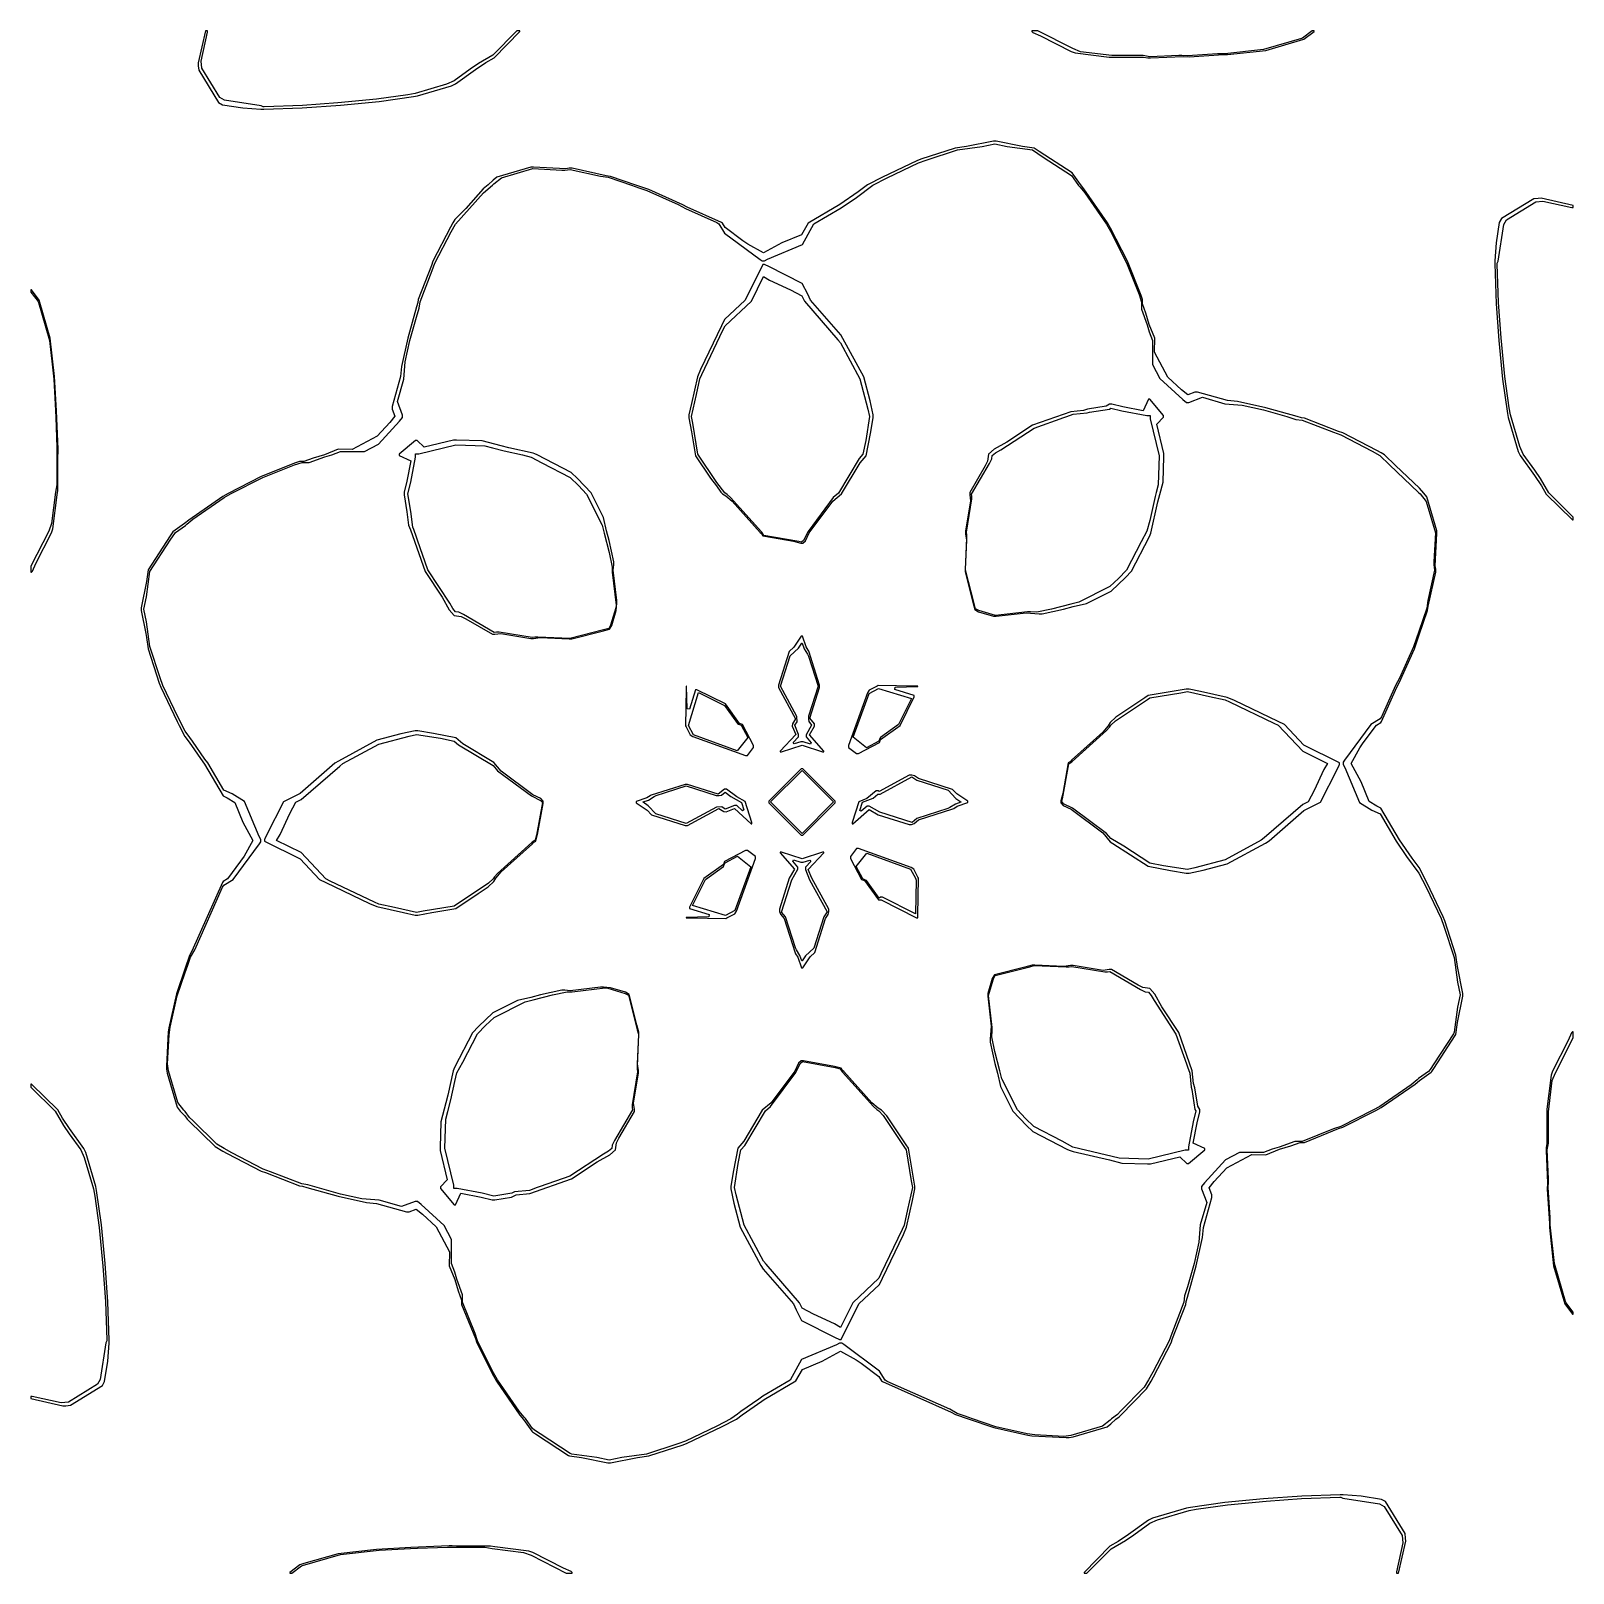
# Model space of a CAD drawing. Extents: x 65 to 85, y 65 to 85.
import ezdxf

# ---------------------------------------------------------------- set-up
doc = ezdxf.new("R2010")
doc.units = 0

msp = doc.modelspace()

# ---------------------------------------------------------------- linework, layer by layer
for points in [[(67.487, 84.041), (67.751, 84.001), (67.981, 83.983), (68.02, 83.982), (68.519, 83.999), (69.018, 84.036), (69.518, 84.084), (69.962, 84.146), (70.015, 84.156), (70.457, 84.286), (70.509, 84.31), (70.765, 84.497), (70.901, 84.589), (71.007, 84.65), (71.341, 84.989), (71.341, 84.999), (71.304, 84.999), (70.993, 84.684), (70.805, 84.575), (70.698, 84.503), (70.491, 84.351), (70.391, 84.306), (69.982, 84.185), (69.888, 84.168), (69.482, 84.112), (68.982, 84.064), (68.523, 84.03), (68.028, 84.013), (68.014, 84.014), (67.986, 84.027), (67.513, 84.1), (67.452, 84.134), (67.219, 84.513), (67.209, 84.608), (67.292, 84.982), (67.292, 84.999), (67.264, 84.999), (67.172, 84.584), (67.172, 84.547), (67.179, 84.487), (67.434, 84.071), (67.487, 84.041)], [(78.094, 84.934), (78.489, 84.733), (78.54, 84.713), (78.981, 84.658), (79.427, 84.657), (79.482, 84.649), (79.52, 84.649), (79.944, 84.666), (80.02, 84.664), (80.464, 84.692), (80.519, 84.693), (81.016, 84.746), (81.509, 84.89), (81.64, 84.99), (81.64, 84.999), (81.613, 84.999), (81.491, 84.906), (81.477, 84.899), (80.984, 84.756), (80.481, 84.702), (80.386, 84.7), (79.997, 84.676), (79.924, 84.679), (79.885, 84.679), (79.51, 84.664), (79.423, 84.678), (79.019, 84.679), (78.61, 84.729), (78.511, 84.768), (78.056, 84.999), (77.981, 84.999), (77.981, 84.989), (77.992, 84.979), (78.094, 84.934)], [(66.501, 77.132), (66.521, 76.985), (66.666, 76.542), (66.687, 76.488), (66.897, 76.044), (66.925, 75.99), (66.998, 75.851), (67.052, 75.777), (67.229, 75.521), (67.251, 75.492), (67.495, 75.078), (67.546, 75.055), (67.644, 74.994), (67.751, 74.737), (67.879, 74.5), (67.766, 74.297), (67.721, 74.232), (67.552, 74.004), (67.495, 73.969), (67.487, 73.955), (67.287, 73.511), (67.089, 73.065), (67.058, 73.011), (67, 72.844), (66.888, 72.514), (66.79, 72.071), (66.783, 72.018), (66.76, 71.574), (66.76, 71.536), (66.767, 71.484), (66.898, 71.044), (66.937, 70.993), (66.996, 70.93), (67.026, 70.887), (67.049, 70.867), (67.389, 70.531), (67.49, 70.474), (67.545, 70.441), (67.988, 70.213), (68.042, 70.195), (68.485, 70.024), (68.523, 70.019), (68.581, 70), (68.985, 69.887), (69.353, 69.807), (69.484, 69.796), (69.873, 69.685), (69.906, 69.685), (69.997, 69.719), (70.078, 69.657), (70.257, 69.493), (70.428, 69.166), (70.427, 68.984), (70.5, 68.807), (70.542, 68.66), (70.585, 68.539), (70.585, 68.484), (70.766, 68.042), (70.782, 67.988), (70.998, 67.558), (71.037, 67.491), (71.343, 67.048), (71.389, 66.993), (71.496, 66.842), (71.507, 66.832), (71.546, 66.808), (71.971, 66.528), (71.986, 66.522), (72.142, 66.501), (72.482, 66.433), (72.518, 66.433), (72.868, 66.501), (73.015, 66.521), (73.458, 66.666), (73.512, 66.687), (73.956, 66.897), (74.149, 66.998), (74.223, 67.052), (74.479, 67.229), (74.508, 67.251), (74.922, 67.495), (75.005, 67.643), (75.263, 67.751), (75.5, 67.879), (75.702, 67.766), (75.766, 67.723), (75.996, 67.552), (76.031, 67.495), (76.045, 67.487), (76.489, 67.287), (76.934, 67.089), (76.989, 67.058), (77.156, 67), (77.486, 66.888), (77.929, 66.79), (77.982, 66.783), (78.425, 66.76), (78.464, 66.76), (78.516, 66.767), (78.955, 66.898), (79.006, 66.937), (79.069, 66.996), (79.113, 67.026), (79.133, 67.049), (79.469, 67.389), (79.526, 67.491), (79.559, 67.545), (79.786, 67.988), (79.805, 68.042), (79.975, 68.485), (79.981, 68.523), (80, 68.581), (80.112, 68.985), (80.193, 69.353), (80.204, 69.484), (80.315, 69.873), (80.315, 69.906), (80.281, 69.997), (80.343, 70.078), (80.507, 70.257), (80.834, 70.428), (81.016, 70.427), (81.193, 70.5), (81.34, 70.542), (81.461, 70.585), (81.516, 70.585), (81.958, 70.766), (82.012, 70.782), (82.442, 70.998), (82.509, 71.037), (82.952, 71.343), (83.007, 71.389), (83.158, 71.496), (83.168, 71.507), (83.192, 71.546), (83.471, 71.971), (83.478, 71.986), (83.499, 72.142), (83.567, 72.482), (83.567, 72.518), (83.499, 72.868), (83.479, 73.015), (83.333, 73.458), (83.313, 73.512), (83.102, 73.956), (83.002, 74.149), (82.912, 74.272), (82.748, 74.509), (82.505, 74.921), (82.453, 74.945), (82.356, 75.006), (82.249, 75.263), (82.121, 75.5), (82.234, 75.702), (82.277, 75.766), (82.448, 75.996), (82.505, 76.031), (82.513, 76.045), (82.713, 76.49), (82.744, 76.544), (82.941, 76.988), (83, 77.156), (83.111, 77.485), (83.119, 77.539), (83.217, 77.982), (83.217, 78.019), (83.211, 78.063), (83.232, 78.48), (83.232, 78.517), (83.102, 78.955), (83.063, 79.006), (83.005, 79.068), (82.695, 79.361), (82.551, 79.503), (82.509, 79.526), (82.455, 79.559), (82.012, 79.786), (81.958, 79.805), (81.515, 79.975), (81.477, 79.981), (81.419, 80), (81.015, 80.112), (80.647, 80.193), (80.516, 80.204), (80.127, 80.315), (80.094, 80.315), (80.003, 80.281), (79.921, 80.343), (79.743, 80.507), (79.572, 80.834), (79.573, 81.016), (79.5, 81.193), (79.458, 81.34), (79.415, 81.461), (79.414, 81.517), (79.399, 81.568), (79.219, 82.011), (79.001, 82.442), (78.963, 82.509), (78.656, 82.952), (78.611, 83.007), (78.505, 83.156), (78.075, 83.436), (78.012, 83.478), (77.858, 83.499), (77.518, 83.567), (77.482, 83.567), (77.132, 83.499), (76.985, 83.479), (76.542, 83.333), (76.488, 83.313), (76.044, 83.102), (75.851, 83.002), (75.728, 82.912), (75.491, 82.749), (75.078, 82.505), (74.995, 82.356), (74.737, 82.249), (74.5, 82.121), (74.297, 82.234), (74.232, 82.278), (74.004, 82.448), (73.969, 82.505), (73.955, 82.513), (73.51, 82.713), (73.455, 82.744), (73.012, 82.941), (72.844, 83), (72.515, 83.111), (72.461, 83.119), (72.018, 83.217), (71.981, 83.217), (71.937, 83.211), (71.519, 83.232), (71.483, 83.232), (71.044, 83.102), (70.994, 83.063), (70.931, 83.004), (70.866, 82.95), (70.639, 82.695), (70.497, 82.551), (70.474, 82.509), (70.441, 82.455), (70.213, 82.012), (70.195, 81.958), (70.024, 81.515), (70.019, 81.477), (70, 81.419), (69.887, 81.015), (69.807, 80.647), (69.796, 80.516), (69.685, 80.127), (69.685, 80.094), (69.719, 80.003), (69.657, 79.921), (69.493, 79.743), (69.166, 79.572), (68.984, 79.573), (68.807, 79.5), (68.66, 79.458), (68.539, 79.415), (68.483, 79.414), (68.432, 79.399), (67.989, 79.219), (67.558, 79.002), (67.491, 78.963), (67.048, 78.656), (66.993, 78.611), (66.843, 78.505), (66.807, 78.453), (66.522, 78.012), (66.501, 77.858), (66.433, 77.518), (66.433, 77.482), (66.491, 77.184), (66.501, 77.132)], [(66.499, 77.659), (66.544, 77.988), (66.809, 78.397), (66.877, 78.495), (67.007, 78.587), (67.023, 78.602), (67.102, 78.666), (67.509, 78.947), (67.598, 78.998), (68.011, 79.206), (68.418, 79.372), (68.517, 79.402), (68.611, 79.402), (68.813, 79.474), (68.903, 79.5), (69.015, 79.546), (69.326, 79.544), (69.507, 79.638), (69.781, 79.938), (69.819, 79.987), (69.819, 80.016), (69.753, 80.192), (69.836, 80.484), (69.855, 80.708), (69.915, 80.985), (70, 81.287), (70.038, 81.405), (70.05, 81.485), (70.206, 81.892), (70.24, 81.988), (70.449, 82.395), (70.508, 82.493), (70.871, 82.9), (70.985, 82.996), (71.006, 83.015), (71.105, 83.091), (71.511, 83.212), (71.885, 83.193), (71.924, 83.193), (71.996, 83.203), (72.389, 83.116), (72.485, 83.102), (72.788, 83), (72.883, 82.965), (72.988, 82.929), (73.394, 82.748), (73.49, 82.694), (73.895, 82.512), (73.923, 82.495), (73.996, 82.377), (74.458, 82.035), (74.485, 82.019), (74.515, 82.019), (74.551, 82.039), (75.005, 82.228), (75.154, 82.495), (75.509, 82.704), (75.705, 82.84), (75.92, 82.998), (76.106, 83.093), (76.512, 83.286), (76.608, 83.322), (77.015, 83.456), (77.335, 83.501), (77.5, 83.532), (77.659, 83.501), (77.988, 83.456), (78.127, 83.362), (78.495, 83.123), (78.587, 82.993), (78.602, 82.976), (78.666, 82.897), (78.947, 82.491), (78.998, 82.402), (79.206, 81.989), (79.372, 81.582), (79.402, 81.483), (79.402, 81.389), (79.474, 81.187), (79.5, 81.097), (79.546, 80.985), (79.544, 80.674), (79.638, 80.493), (79.938, 80.218), (79.987, 80.181), (80.016, 80.181), (80.192, 80.247), (80.484, 80.163), (80.708, 80.145), (80.985, 80.084), (81.287, 80), (81.405, 79.961), (81.485, 79.95), (81.892, 79.794), (81.988, 79.76), (82.395, 79.551), (82.493, 79.492), (82.618, 79.371), (82.995, 79.015), (83.015, 78.994), (83.091, 78.895), (83.212, 78.488), (83.193, 78.114), (83.193, 78.076), (83.203, 78.004), (83.116, 77.611), (83.102, 77.515), (83, 77.212), (82.929, 77.012), (82.748, 76.605), (82.694, 76.51), (82.512, 76.105), (82.495, 76.077), (82.377, 76.004), (82.035, 75.542), (82.019, 75.515), (82.019, 75.485), (82.038, 75.449), (82.229, 74.994), (82.387, 74.895), (82.495, 74.846), (82.704, 74.491), (82.84, 74.295), (82.998, 74.079), (83.093, 73.894), (83.286, 73.488), (83.322, 73.392), (83.456, 72.985), (83.501, 72.664), (83.532, 72.5), (83.501, 72.34), (83.456, 72.014), (83.447, 71.993), (83.191, 71.604), (83.147, 71.532), (83.122, 71.504), (82.993, 71.413), (82.976, 71.398), (82.897, 71.334), (82.491, 71.053), (82.402, 71.002), (81.988, 70.793), (81.892, 70.764), (81.484, 70.598), (81.389, 70.597), (81.187, 70.525), (81.097, 70.5), (80.985, 70.454), (80.674, 70.456), (80.493, 70.362), (80.218, 70.062), (80.181, 70.013), (80.181, 69.984), (80.247, 69.808), (80.163, 69.516), (80.145, 69.292), (80.084, 69.015), (80, 68.713), (79.961, 68.595), (79.95, 68.515), (79.794, 68.108), (79.76, 68.012), (79.551, 67.605), (79.493, 67.509), (79.438, 67.412), (79.129, 67.101), (79.092, 67.056), (79.013, 67.004), (78.994, 66.985), (78.895, 66.908), (78.484, 66.787), (78.397, 66.774), (78.018, 66.794), (77.921, 66.808), (77.514, 66.898), (77.212, 67), (77.117, 67.035), (77.011, 67.071), (76.915, 67.126), (76.105, 67.488), (76.077, 67.505), (76.004, 67.622), (75.542, 67.965), (75.515, 67.981), (75.485, 67.981), (75.449, 67.961), (74.995, 67.771), (74.846, 67.505), (74.492, 67.296), (74.442, 67.259), (74.209, 67.098), (74.164, 67.063), (74.079, 67.002), (73.894, 66.907), (73.488, 66.714), (73.392, 66.678), (72.985, 66.544), (72.664, 66.499), (72.5, 66.467), (72.34, 66.499), (72.014, 66.544), (71.993, 66.553), (71.604, 66.809), (71.532, 66.853), (71.504, 66.878), (71.413, 67.007), (71.398, 67.023), (71.334, 67.102), (71.053, 67.509), (71.001, 67.598), (70.793, 68.012), (70.764, 68.108), (70.598, 68.516), (70.597, 68.611), (70.525, 68.813), (70.5, 68.903), (70.454, 69.015), (70.456, 69.326), (70.362, 69.507), (70.062, 69.781), (70.013, 69.819), (69.984, 69.819), (69.808, 69.753), (69.516, 69.836), (69.292, 69.855), (69.015, 69.915), (68.713, 70), (68.594, 70.038), (68.515, 70.05), (68.108, 70.206), (68.012, 70.24), (67.605, 70.449), (67.509, 70.507), (67.412, 70.562), (67.101, 70.87), (67.056, 70.908), (67.004, 70.986), (66.985, 71.006), (66.908, 71.105), (66.787, 71.516), (66.774, 71.603), (66.794, 71.982), (66.808, 72.079), (66.898, 72.486), (67, 72.788), (67.035, 72.883), (67.071, 72.989), (67.126, 73.085), (67.488, 73.895), (67.505, 73.923), (67.623, 73.996), (67.965, 74.458), (67.981, 74.485), (67.981, 74.515), (67.961, 74.551), (67.771, 75.006), (67.613, 75.104), (67.505, 75.153), (67.296, 75.508), (67.259, 75.557), (67.098, 75.79), (67.063, 75.836), (67.002, 75.92), (66.907, 76.106), (66.714, 76.512), (66.678, 76.608), (66.544, 77.015), (66.499, 77.335), (66.467, 77.5), (66.499, 77.659)], [(84.001, 81.461), (84.036, 80.982), (84.084, 80.482), (84.146, 80.038), (84.155, 79.987), (84.286, 79.543), (84.31, 79.491), (84.497, 79.235), (84.589, 79.098), (84.65, 78.993), (84.989, 78.659), (84.999, 78.659), (84.999, 78.695), (84.684, 79.007), (84.575, 79.194), (84.503, 79.302), (84.351, 79.509), (84.306, 79.608), (84.185, 80.018), (84.168, 80.112), (84.112, 80.518), (84.064, 81.018), (84.03, 81.476), (84.013, 81.972), (84.015, 81.985), (84.027, 82.013), (84.1, 82.487), (84.134, 82.548), (84.513, 82.78), (84.608, 82.791), (84.982, 82.708), (84.999, 82.708), (84.999, 82.735), (84.584, 82.828), (84.547, 82.827), (84.487, 82.821), (84.071, 82.566), (84.041, 82.513), (84.001, 82.249), (83.983, 82.019), (83.982, 81.98), (84.001, 81.461)], [(73.967, 78.997), (73.991, 78.983), (74.012, 78.968), (74.094, 78.9), (74.458, 78.495), (74.474, 78.481), (74.492, 78.453), (74.89, 78.382), (74.983, 78.356), (75.012, 78.356), (75.045, 78.387), (75.094, 78.491), (75.399, 78.9), (75.514, 78.994), (75.756, 79.397), (75.831, 79.489), (75.89, 79.777), (75.922, 79.982), (75.922, 80.018), (75.882, 80.2), (75.8, 80.512), (75.531, 81.009), (75.503, 81.057), (75.111, 81.508), (75.074, 81.584), (75.004, 81.721), (74.568, 81.943), (74.524, 81.964), (74.514, 81.97), (74.493, 81.97), (74.263, 81.507), (73.997, 81.258), (73.954, 81.174), (73.684, 80.606), (73.643, 80.513), (73.568, 80.169), (73.534, 80.018), (73.534, 79.982), (73.569, 79.799), (73.619, 79.488), (73.812, 79.198), (73.89, 79.099), (73.947, 79.018), (73.967, 78.997)], [(73.896, 79.141), (73.648, 79.512), (73.585, 79.91), (73.568, 79.999), (73.632, 80.284), (73.676, 80.487), (73.701, 80.544), (73.975, 81.119), (74.003, 81.173), (74.343, 81.493), (74.502, 81.813), (74.578, 81.766), (74.849, 81.639), (74.996, 81.564), (75.032, 81.492), (75.465, 80.993), (75.497, 80.954), (75.749, 80.488), (75.854, 80.092), (75.874, 79.997), (75.826, 79.686), (75.79, 79.511), (75.743, 79.453), (75.475, 79.006), (75.406, 78.95), (75.078, 78.509), (75.021, 78.392), (74.995, 78.367), (74.96, 78.376), (74.507, 78.457), (74.48, 78.498), (74.473, 78.505), (74.074, 78.95), (74.029, 78.987), (74.001, 79.007), (73.896, 79.141)], [(65.011, 77.981), (65.021, 77.992), (65.066, 78.094), (65.267, 78.489), (65.287, 78.54), (65.341, 78.983), (65.35, 79.037), (65.351, 79.48), (65.353, 79.535), (65.353, 79.575), (65.334, 80.074), (65.307, 80.518), (65.253, 81.016), (65.11, 81.509), (65.01, 81.64), (65.001, 81.64), (65.001, 81.612), (65.094, 81.491), (65.101, 81.477), (65.244, 80.984), (65.297, 80.482), (65.322, 80.076), (65.324, 79.986), (65.34, 79.596), (65.337, 79.52), (65.336, 79.113), (65.321, 79.017), (65.27, 78.61), (65.232, 78.511), (65.001, 78.056), (65.001, 77.981), (65.011, 77.981)], [(77.131, 78.396), (77.115, 78.02), (77.115, 77.983), (77.215, 77.589), (77.243, 77.494), (77.29, 77.466), (77.483, 77.408), (77.519, 77.408), (77.908, 77.454), (78.076, 77.441), (78.113, 77.441), (78.392, 77.5), (78.515, 77.533), (78.687, 77.573), (79.008, 77.734), (79.195, 77.91), (79.273, 77.992), (79.501, 78.434), (79.515, 78.465), (79.522, 78.485), (79.614, 78.89), (79.641, 78.985), (79.681, 79.146), (79.692, 79.48), (79.692, 79.518), (79.601, 79.898), (79.689, 79.989), (79.689, 80.012), (79.51, 80.223), (79.493, 80.223), (79.425, 80.074), (79.158, 80.125), (79.018, 80.158), (78.986, 80.158), (78.946, 80.132), (78.704, 80.094), (78.651, 80.075), (78.484, 80.061), (77.989, 79.885), (77.656, 79.667), (77.492, 79.574), (77.418, 79.509), (77.405, 79.418), (77.374, 79.359), (77.174, 79.014), (77.174, 78.981), (77.183, 78.905), (77.12, 78.518), (77.121, 78.477), (77.131, 78.396)], [(77.203, 78.962), (77.199, 78.992), (77.43, 79.388), (77.461, 79.448), (77.467, 79.491), (77.508, 79.526), (77.576, 79.565), (78.011, 79.849), (78.394, 79.984), (78.432, 80), (78.516, 80.029), (78.698, 80.044), (78.728, 80.055), (78.988, 80.095), (79.005, 80.107), (79.147, 80.073), (79.472, 80.011), (79.514, 80.011), (79.515, 79.968), (79.63, 79.487), (79.618, 79.112), (79.594, 79.015), (79.578, 78.96), (79.508, 78.652), (79.473, 78.512), (79.397, 78.373), (79.209, 78.008), (79.104, 77.899), (78.992, 77.793), (78.588, 77.59), (78.485, 77.566), (78.234, 77.499), (78.046, 77.46), (77.964, 77.467), (77.926, 77.467), (77.507, 77.417), (77.293, 77.481), (77.251, 77.506), (77.232, 77.573), (77.12, 78.012), (77.138, 78.425), (77.137, 78.464), (77.133, 78.498), (77.203, 78.93), (77.203, 78.962)], [(70.115, 77.989), (70.333, 77.656), (70.426, 77.492), (70.491, 77.418), (70.581, 77.405), (70.641, 77.374), (70.986, 77.174), (71.019, 77.174), (71.095, 77.183), (71.482, 77.121), (71.519, 77.12), (71.604, 77.131), (71.98, 77.115), (72.017, 77.115), (72.41, 77.215), (72.506, 77.243), (72.534, 77.29), (72.592, 77.484), (72.6, 77.576), (72.6, 77.614), (72.553, 78.005), (72.558, 78.076), (72.558, 78.113), (72.499, 78.392), (72.467, 78.515), (72.426, 78.687), (72.265, 79.008), (72.089, 79.194), (72.008, 79.273), (71.566, 79.501), (71.535, 79.515), (71.515, 79.522), (71.198, 79.592), (71.099, 79.617), (71.015, 79.641), (70.854, 79.681), (70.52, 79.692), (70.482, 79.692), (70.102, 79.601), (70.011, 79.689), (69.988, 79.689), (69.777, 79.51), (69.777, 79.493), (69.926, 79.425), (69.875, 79.158), (69.842, 79.018), (69.842, 78.981), (69.875, 78.762), (69.897, 78.589), (69.922, 78.531), (70.115, 77.989)], [(69.952, 78.562), (69.926, 78.765), (69.891, 78.996), (69.927, 79.147), (69.989, 79.472), (69.989, 79.514), (70.032, 79.515), (70.513, 79.63), (70.888, 79.618), (70.985, 79.594), (71.136, 79.554), (71.378, 79.5), (71.488, 79.473), (71.627, 79.397), (71.992, 79.209), (72.101, 79.104), (72.207, 78.992), (72.41, 78.588), (72.434, 78.485), (72.5, 78.234), (72.539, 78.046), (72.537, 78.019), (72.537, 77.981), (72.589, 77.552), (72.586, 77.516), (72.518, 77.293), (72.494, 77.251), (72.427, 77.232), (71.988, 77.12), (71.575, 77.138), (71.536, 77.137), (71.502, 77.133), (71.075, 77.203), (71.038, 77.203), (71.008, 77.199), (70.612, 77.43), (70.552, 77.461), (70.509, 77.467), (70.474, 77.508), (70.435, 77.576), (70.15, 78.01), (70.015, 78.394), (70, 78.432), (69.965, 78.532), (69.952, 78.562)], [(74.718, 75.66), (74.718, 75.649), (74.734, 75.649), (75, 75.735), (75.266, 75.649), (75.281, 75.649), (75.281, 75.66), (75.098, 75.872), (75.163, 75.985), (75.163, 76.012), (75.102, 76.086), (75.228, 76.483), (75.228, 76.517), (75.088, 76.957), (75.082, 76.967), (75.054, 77.011), (75.005, 77.152), (74.991, 77.152), (74.893, 77.006), (74.835, 76.953), (74.696, 76.517), (74.695, 76.485), (74.917, 76.078), (74.875, 76.014), (74.874, 75.984), (74.918, 75.874), (74.718, 75.66)], [(74.955, 75.846), (74.955, 75.874), (74.907, 75.997), (74.936, 76.041), (74.935, 76.109), (74.721, 76.503), (74.847, 76.897), (74.953, 76.994), (74.997, 77.059), (75.001, 77.058), (75.026, 76.988), (75.072, 76.917), (75.084, 76.893), (75.209, 76.5), (75.086, 76.112), (75.086, 76.076), (75.088, 76.043), (75.125, 75.998), (75.053, 75.873), (75.053, 75.846), (75.12, 75.768), (75.109, 75.751), (75.017, 75.781), (74.983, 75.781), (74.897, 75.753), (74.885, 75.771), (74.955, 75.846)], [(73.488, 75.987), (73.498, 75.973), (73.551, 75.872), (73.585, 75.85), (74.266, 75.603), (74.292, 75.603), (74.373, 75.705), (74.373, 75.732), (74.228, 76.003), (74.191, 76.018), (74.006, 76.273), (73.636, 76.456), (73.617, 76.456), (73.541, 76.204), (73.513, 76.207), (73.502, 76.501), (73.496, 76.501), (73.496, 76.481), (73.498, 76.469), (73.488, 75.987)], [(73.657, 76.419), (73.994, 76.252), (74.164, 76.018), (74.176, 76.011), (74.212, 75.996), (74.297, 75.838), (74.159, 75.664), (73.592, 75.869), (73.528, 75.99), (73.657, 76.419)], [(75.732, 75.627), (76.003, 75.772), (76.019, 75.809), (76.273, 75.994), (76.456, 76.363), (76.456, 76.383), (76.204, 76.459), (76.207, 76.487), (76.501, 76.497), (76.501, 76.503), (76.481, 76.503), (76.469, 76.502), (75.987, 76.512), (75.973, 76.502), (75.872, 76.449), (75.85, 76.415), (75.603, 75.734), (75.603, 75.708), (75.705, 75.627), (75.732, 75.627)], [(75.87, 76.408), (75.99, 76.472), (76.419, 76.342), (76.252, 76.006), (76.018, 75.836), (76.011, 75.824), (75.997, 75.788), (75.838, 75.703), (75.664, 75.84), (75.87, 76.408)], [(78.356, 74.988), (78.387, 74.955), (78.491, 74.906), (78.899, 74.601), (78.994, 74.485), (79.029, 74.46), (79.488, 74.169), (79.777, 74.11), (79.982, 74.078), (80.018, 74.078), (80.2, 74.118), (80.512, 74.2), (81.01, 74.468), (81.057, 74.497), (81.508, 74.888), (81.721, 74.996), (81.943, 75.432), (81.964, 75.476), (81.97, 75.486), (81.97, 75.507), (81.507, 75.737), (81.258, 76.003), (81.174, 76.045), (80.606, 76.316), (80.513, 76.357), (80.169, 76.431), (80.018, 76.465), (79.982, 76.465), (79.799, 76.431), (79.488, 76.381), (79.445, 76.35), (79.068, 76.099), (78.996, 76.032), (78.983, 76.009), (78.968, 75.987), (78.9, 75.905), (78.495, 75.542), (78.481, 75.526), (78.453, 75.507), (78.382, 75.11), (78.356, 75.017), (78.356, 74.988)], [(78.376, 75.04), (78.458, 75.493), (78.498, 75.52), (78.505, 75.527), (78.95, 75.926), (78.987, 75.971), (79.004, 75.996), (79.064, 76.051), (79.481, 76.329), (79.512, 76.351), (79.91, 76.415), (79.999, 76.432), (80.284, 76.368), (80.487, 76.324), (80.544, 76.298), (81.119, 76.024), (81.173, 75.997), (81.493, 75.657), (81.813, 75.498), (81.766, 75.422), (81.639, 75.15), (81.564, 75.004), (81.492, 74.968), (80.993, 74.535), (80.954, 74.503), (80.488, 74.25), (80.092, 74.146), (79.997, 74.125), (79.686, 74.174), (79.512, 74.209), (79.171, 74.426), (79.006, 74.525), (78.95, 74.593), (78.509, 74.922), (78.392, 74.978), (78.367, 75.005), (78.376, 75.04)], [(68.279, 75.004), (68.056, 74.568), (68.036, 74.524), (68.03, 74.514), (68.029, 74.493), (68.493, 74.263), (68.742, 73.997), (68.826, 73.954), (69.394, 73.684), (69.487, 73.643), (69.831, 73.568), (69.982, 73.534), (70.018, 73.534), (70.201, 73.569), (70.512, 73.619), (70.803, 73.813), (70.932, 73.901), (71.003, 73.968), (71.017, 73.991), (71.032, 74.013), (71.1, 74.094), (71.505, 74.458), (71.519, 74.474), (71.547, 74.493), (71.572, 74.58), (71.644, 74.982), (71.644, 75.011), (71.612, 75.045), (71.509, 75.094), (71.1, 75.399), (71.006, 75.514), (70.603, 75.756), (70.511, 75.831), (70.223, 75.89), (70.018, 75.922), (69.982, 75.922), (69.8, 75.882), (69.488, 75.8), (68.99, 75.531), (68.943, 75.503), (68.492, 75.111), (68.279, 75.004)], [(68.508, 75.032), (69.006, 75.465), (69.046, 75.497), (69.512, 75.749), (69.908, 75.854), (70.003, 75.874), (70.314, 75.826), (70.489, 75.79), (70.547, 75.743), (70.994, 75.475), (71.05, 75.406), (71.491, 75.078), (71.608, 75.021), (71.635, 74.993), (71.559, 74.57), (71.541, 74.507), (71.502, 74.48), (71.495, 74.473), (71.05, 74.074), (71.013, 74.029), (70.996, 74.004), (70.936, 73.948), (70.488, 73.648), (70.09, 73.585), (70.001, 73.568), (69.716, 73.632), (69.513, 73.676), (69.456, 73.701), (68.881, 73.975), (68.826, 74.003), (68.507, 74.343), (68.187, 74.502), (68.233, 74.578), (68.361, 74.849), (68.436, 74.996), (68.508, 75.032)], [(74.571, 75.011), (74.571, 74.989), (74.989, 74.571), (75.011, 74.571), (75.429, 74.989), (75.428, 75.011), (75.011, 75.429), (74.989, 75.428), (74.571, 75.011)], [(75.407, 75), (75, 74.593), (74.593, 75), (75, 75.407), (75.407, 75)], [(73.047, 74.835), (73.483, 74.696), (73.515, 74.695), (73.922, 74.917), (73.986, 74.875), (74.016, 74.874), (74.125, 74.917), (74.34, 74.719), (74.351, 74.719), (74.351, 74.734), (74.263, 75.006), (74.157, 75.066), (74.02, 75.168), (73.995, 75.168), (73.914, 75.102), (73.517, 75.228), (73.483, 75.228), (73.043, 75.088), (73.033, 75.082), (72.989, 75.055), (72.848, 75.005), (72.848, 74.991), (72.994, 74.893), (73.047, 74.835)], [(73.083, 75.072), (73.107, 75.084), (73.5, 75.209), (73.888, 75.086), (73.924, 75.086), (73.957, 75.088), (74.004, 75.127), (74.077, 75.073), (74.215, 74.994), (74.247, 74.897), (74.229, 74.885), (74.153, 74.955), (74.126, 74.955), (74.003, 74.907), (73.959, 74.936), (73.89, 74.935), (73.497, 74.721), (73.103, 74.847), (73.006, 74.952), (72.941, 74.997), (72.941, 75.001), (73.01, 75.025), (73.083, 75.072)], [(75.649, 74.718), (75.66, 74.718), (75.872, 74.902), (75.988, 74.835), (76.388, 74.708), (76.421, 74.708), (76.454, 74.723), (76.51, 74.77), (76.957, 74.912), (76.967, 74.917), (77.011, 74.945), (77.152, 74.995), (77.152, 75.009), (77.006, 75.107), (76.953, 75.164), (76.511, 75.306), (76.457, 75.341), (76.424, 75.346), (76.39, 75.346), (76.001, 75.134), (75.987, 75.144), (75.962, 75.144), (75.842, 75.045), (75.736, 75.004), (75.649, 74.734), (75.649, 74.718)], [(75.923, 75.05), (75.984, 75.1), (76.015, 75.1), (76.426, 75.325), (76.49, 75.283), (76.897, 75.153), (76.994, 75.047), (77.059, 75.003), (77.058, 74.999), (76.989, 74.974), (76.917, 74.928), (76.893, 74.916), (76.49, 74.787), (76.427, 74.735), (76.011, 74.867), (75.872, 74.947), (75.846, 74.947), (75.768, 74.879), (75.751, 74.891), (75.785, 74.996), (75.923, 75.05)], [(75.627, 74.268), (75.772, 73.996), (75.809, 73.981), (75.991, 73.731), (76.026, 73.732), (76.485, 73.499), (76.503, 73.499), (76.503, 73.519), (76.502, 73.531), (76.512, 74.013), (76.502, 74.027), (76.449, 74.127), (76.415, 74.15), (75.734, 74.397), (75.708, 74.397), (75.627, 74.295), (75.627, 74.268)], [(73.499, 73.502), (73.499, 73.496), (73.519, 73.496), (73.531, 73.498), (74.013, 73.488), (74.027, 73.498), (74.127, 73.551), (74.15, 73.585), (74.397, 74.266), (74.397, 74.292), (74.295, 74.373), (74.268, 74.373), (73.996, 74.228), (73.981, 74.191), (73.727, 74.006), (73.543, 73.637), (73.543, 73.617), (73.796, 73.541), (73.792, 73.513), (73.499, 73.502)], [(73.748, 73.994), (73.982, 74.164), (73.988, 74.176), (74.003, 74.212), (74.162, 74.297), (74.336, 74.159), (74.13, 73.592), (74.01, 73.528), (73.581, 73.657), (73.748, 73.994)], [(74.902, 74.127), (74.835, 74.011), (74.708, 73.612), (74.708, 73.579), (74.723, 73.546), (74.77, 73.49), (74.912, 73.043), (74.917, 73.033), (74.945, 72.989), (74.995, 72.848), (75.009, 72.848), (75.107, 72.994), (75.165, 73.047), (75.306, 73.489), (75.341, 73.543), (75.346, 73.576), (75.346, 73.61), (75.127, 74.011), (75.082, 74.125), (75.281, 74.34), (75.281, 74.351), (75.266, 74.351), (75, 74.265), (74.734, 74.351), (74.718, 74.351), (74.718, 74.339), (74.902, 74.127)], [(74.983, 74.219), (75.017, 74.219), (75.103, 74.247), (75.115, 74.229), (75.045, 74.154), (75.045, 74.125), (75.098, 73.989), (75.325, 73.574), (75.283, 73.511), (75.153, 73.103), (75.047, 73.006), (75.003, 72.941), (74.999, 72.941), (74.974, 73.011), (74.928, 73.083), (74.916, 73.107), (74.787, 73.51), (74.735, 73.573), (74.867, 73.989), (74.947, 74.127), (74.947, 74.154), (74.879, 74.232), (74.891, 74.249), (74.983, 74.219)], [(75.84, 74.336), (76.408, 74.13), (76.47, 74.013), (76.48, 73.986), (76.471, 73.549), (76.044, 73.765), (76.016, 73.765), (76.001, 73.754), (75.836, 73.982), (75.824, 73.988), (75.787, 74.003), (75.703, 74.162), (75.84, 74.336)], [(77.441, 71.887), (77.5, 71.608), (77.533, 71.485), (77.573, 71.312), (77.734, 70.992), (77.91, 70.805), (77.992, 70.727), (78.434, 70.499), (78.465, 70.485), (78.516, 70.47), (78.985, 70.359), (79.146, 70.319), (79.48, 70.308), (79.518, 70.308), (79.898, 70.399), (79.988, 70.311), (80.012, 70.311), (80.223, 70.49), (80.223, 70.507), (80.074, 70.575), (80.125, 70.842), (80.158, 70.982), (80.158, 71.014), (80.131, 71.054), (80.094, 71.295), (80.075, 71.349), (80.061, 71.516), (79.885, 72.01), (79.667, 72.344), (79.574, 72.508), (79.509, 72.582), (79.418, 72.594), (79.359, 72.626), (79.014, 72.826), (78.981, 72.826), (78.905, 72.816), (78.518, 72.879), (78.481, 72.879), (78.396, 72.869), (78.02, 72.885), (77.983, 72.884), (77.891, 72.858), (77.494, 72.757), (77.466, 72.71), (77.408, 72.517), (77.408, 72.481), (77.454, 72.092), (77.441, 71.924), (77.441, 71.887)], [(77.467, 72.036), (77.467, 72.074), (77.417, 72.493), (77.481, 72.707), (77.506, 72.749), (77.954, 72.863), (78.012, 72.88), (78.425, 72.862), (78.464, 72.862), (78.498, 72.866), (78.925, 72.797), (78.962, 72.797), (78.991, 72.801), (79.388, 72.57), (79.448, 72.539), (79.491, 72.533), (79.526, 72.492), (79.565, 72.424), (79.849, 71.989), (79.984, 71.606), (80, 71.568), (80.029, 71.484), (80.044, 71.302), (80.055, 71.272), (80.095, 71.012), (80.107, 70.995), (80.073, 70.853), (80.011, 70.528), (80.011, 70.485), (79.968, 70.485), (79.487, 70.37), (79.112, 70.382), (78.512, 70.526), (78.373, 70.602), (78.008, 70.791), (77.899, 70.896), (77.793, 71.008), (77.59, 71.412), (77.566, 71.515), (77.499, 71.766), (77.461, 71.953), (77.467, 72.036)], [(70.311, 69.988), (70.49, 69.777), (70.507, 69.777), (70.575, 69.926), (70.842, 69.875), (70.982, 69.842), (71.018, 69.842), (71.234, 69.875), (71.295, 69.905), (71.472, 69.923), (72.011, 70.115), (72.344, 70.333), (72.508, 70.426), (72.582, 70.491), (72.594, 70.581), (72.626, 70.641), (72.826, 70.986), (72.826, 71.019), (72.816, 71.095), (72.879, 71.482), (72.879, 71.519), (72.869, 71.604), (72.885, 71.98), (72.884, 72.017), (72.858, 72.109), (72.757, 72.506), (72.71, 72.534), (72.516, 72.592), (72.424, 72.6), (72.386, 72.6), (71.995, 72.553), (71.924, 72.558), (71.887, 72.558), (71.608, 72.499), (71.485, 72.467), (71.313, 72.427), (70.992, 72.266), (70.805, 72.089), (70.727, 72.008), (70.499, 71.566), (70.485, 71.535), (70.478, 71.515), (70.408, 71.198), (70.382, 71.099), (70.358, 71.015), (70.319, 70.854), (70.308, 70.52), (70.308, 70.482), (70.399, 70.102), (70.311, 70.011), (70.311, 69.988)], [(70.37, 70.513), (70.382, 70.888), (70.406, 70.985), (70.446, 71.136), (70.499, 71.378), (70.526, 71.488), (70.602, 71.627), (70.791, 71.992), (70.896, 72.101), (71.008, 72.207), (71.412, 72.41), (71.515, 72.434), (71.766, 72.5), (71.953, 72.539), (71.981, 72.537), (72.019, 72.537), (72.448, 72.589), (72.484, 72.586), (72.707, 72.518), (72.749, 72.494), (72.863, 72.045), (72.88, 71.988), (72.862, 71.575), (72.862, 71.536), (72.866, 71.502), (72.797, 71.075), (72.797, 71.038), (72.801, 71.008), (72.57, 70.612), (72.539, 70.552), (72.533, 70.509), (72.492, 70.474), (72.424, 70.435), (71.989, 70.15), (71.606, 70.015), (71.568, 70), (71.465, 69.964), (71.272, 69.944), (71.238, 69.927), (71.003, 69.891), (70.853, 69.927), (70.528, 69.989), (70.485, 69.989), (70.485, 70.03), (70.37, 70.513)], [(84.664, 69.98), (84.692, 69.536), (84.693, 69.481), (84.746, 68.984), (84.89, 68.491), (84.99, 68.36), (84.999, 68.36), (84.999, 68.387), (84.906, 68.509), (84.899, 68.523), (84.756, 69.016), (84.702, 69.519), (84.7, 69.614), (84.676, 70.003), (84.679, 70.075), (84.679, 70.115), (84.664, 70.489), (84.678, 70.577), (84.679, 70.981), (84.729, 71.39), (84.768, 71.489), (84.999, 71.944), (84.999, 72.019), (84.989, 72.019), (84.979, 72.008), (84.934, 71.906), (84.733, 71.511), (84.713, 71.46), (84.658, 71.019), (84.657, 70.573), (84.649, 70.518), (84.649, 70.48), (84.666, 70.056), (84.664, 69.98)], [(74.468, 68.99), (74.497, 68.943), (74.888, 68.492), (74.925, 68.416), (74.995, 68.279), (75.432, 68.056), (75.476, 68.036), (75.486, 68.03), (75.507, 68.03), (75.737, 68.493), (76.003, 68.742), (76.045, 68.826), (76.316, 69.394), (76.357, 69.487), (76.431, 69.831), (76.465, 69.982), (76.465, 70.018), (76.431, 70.201), (76.381, 70.512), (76.35, 70.555), (76.098, 70.932), (76.032, 71.003), (76.009, 71.017), (75.987, 71.032), (75.905, 71.1), (75.542, 71.505), (75.526, 71.519), (75.507, 71.547), (75.42, 71.572), (75.018, 71.644), (74.988, 71.644), (74.955, 71.613), (74.906, 71.509), (74.601, 71.1), (74.485, 71.006), (74.244, 70.603), (74.168, 70.511), (74.11, 70.223), (74.078, 70.018), (74.078, 69.982), (74.118, 69.8), (74.2, 69.488), (74.468, 68.99)], [(74.174, 70.314), (74.209, 70.489), (74.257, 70.547), (74.525, 70.994), (74.593, 71.05), (74.922, 71.491), (74.978, 71.608), (75.007, 71.635), (75.43, 71.559), (75.493, 71.541), (75.52, 71.502), (75.527, 71.495), (75.926, 71.05), (75.971, 71.013), (75.996, 70.996), (76.051, 70.935), (76.329, 70.519), (76.351, 70.488), (76.415, 70.09), (76.432, 70.001), (76.368, 69.716), (76.324, 69.513), (76.298, 69.456), (76.024, 68.881), (75.997, 68.827), (75.657, 68.507), (75.498, 68.187), (75.422, 68.233), (75.15, 68.361), (75.004, 68.436), (74.968, 68.508), (74.535, 69.006), (74.502, 69.046), (74.25, 69.512), (74.146, 69.908), (74.125, 70.003), (74.174, 70.314)], [(65.416, 67.172), (65.453, 67.172), (65.513, 67.179), (65.929, 67.434), (65.958, 67.487), (65.999, 67.751), (66.017, 67.981), (66.017, 68.02), (66.001, 68.519), (65.963, 69.018), (65.916, 69.518), (65.854, 69.962), (65.844, 70.015), (65.714, 70.457), (65.69, 70.509), (65.503, 70.765), (65.411, 70.901), (65.35, 71.007), (65.011, 71.341), (65.001, 71.341), (65.001, 71.304), (65.316, 70.993), (65.425, 70.805), (65.497, 70.698), (65.649, 70.491), (65.694, 70.391), (65.814, 69.985), (65.832, 69.888), (65.888, 69.482), (65.936, 68.982), (65.97, 68.523), (65.987, 68.028), (65.985, 68.014), (65.973, 67.986), (65.899, 67.513), (65.865, 67.452), (65.487, 67.219), (65.392, 67.209), (65.018, 67.292), (65.001, 67.292), (65.001, 67.264), (65.416, 67.172)], [(78.695, 65.001), (79.007, 65.316), (79.194, 65.425), (79.302, 65.497), (79.509, 65.649), (79.609, 65.694), (80.018, 65.814), (80.112, 65.832), (80.518, 65.888), (81.018, 65.936), (81.476, 65.97), (81.972, 65.987), (81.985, 65.985), (82.013, 65.973), (82.487, 65.899), (82.548, 65.865), (82.78, 65.487), (82.791, 65.392), (82.708, 65.018), (82.708, 65.001), (82.735, 65.001), (82.828, 65.416), (82.827, 65.453), (82.821, 65.513), (82.566, 65.929), (82.513, 65.958), (82.249, 65.999), (82.019, 66.017), (81.98, 66.017), (81.481, 66.001), (80.982, 65.963), (80.482, 65.916), (80.038, 65.854), (79.985, 65.844), (79.543, 65.714), (79.491, 65.69), (79.235, 65.503), (79.099, 65.411), (78.992, 65.349), (78.659, 65.011), (78.659, 65.001), (78.695, 65.001)], [(68.509, 65.094), (68.523, 65.101), (69.016, 65.244), (69.518, 65.297), (69.924, 65.322), (70.014, 65.324), (70.404, 65.34), (70.48, 65.337), (70.887, 65.336), (70.983, 65.321), (71.39, 65.27), (71.489, 65.232), (71.944, 65.001), (72.019, 65.001), (72.019, 65.011), (72.008, 65.021), (71.906, 65.066), (71.511, 65.267), (71.46, 65.287), (71.017, 65.341), (70.963, 65.35), (70.52, 65.351), (70.465, 65.353), (70.425, 65.353), (69.926, 65.334), (69.482, 65.307), (68.984, 65.253), (68.541, 65.125), (68.49, 65.109), (68.36, 65.01), (68.36, 65.001), (68.387, 65.001), (68.509, 65.094)]]:
    msp.add_lwpolyline(points, close=True)

doc.saveas('drawing.dxf')
